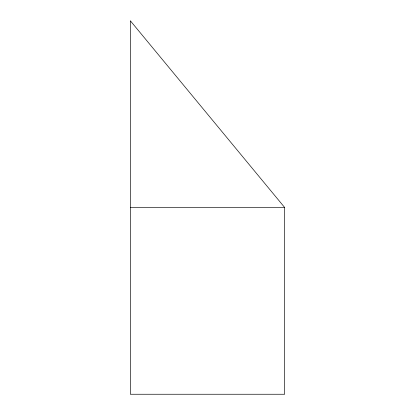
<?xml version="1.0" encoding="UTF-8"?>
<svg xmlns="http://www.w3.org/2000/svg" width="415" height="415" viewBox="0 0 415 415"><rect width="100%" height="100%" fill="white"/><g stroke="black" fill="none" stroke-linecap="round" stroke-linejoin="round"><path stroke-width="0.62" d="M130.331 207.5L284.669 207.5L284.669 394.25L130.331 394.25L130.331 20.75L284.669 207.5"/></g></svg>
